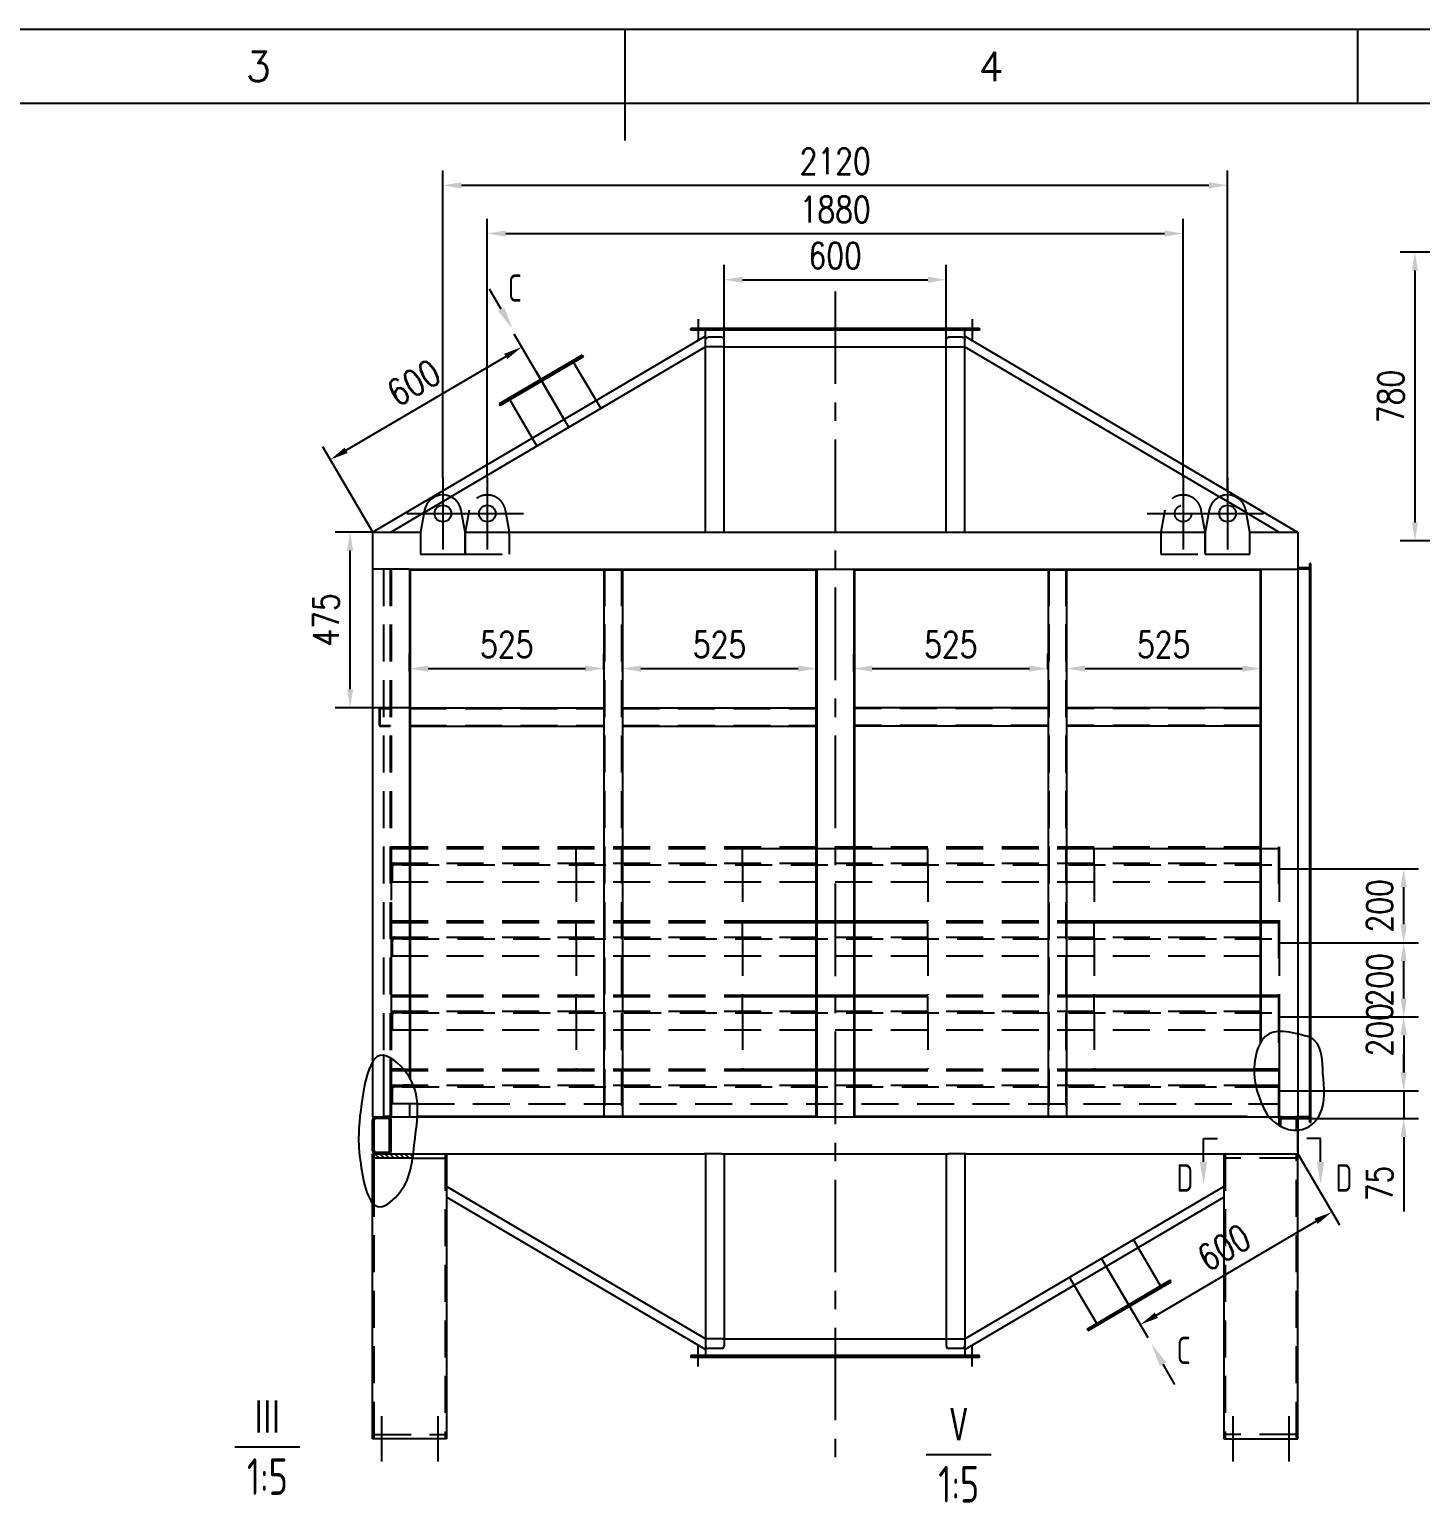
# Model space of a CAD drawing. Header units: inches. Extents: x -500 to 11380, y -200 to 8200.
# Drawn here: x 3832 to 7590, y 4220 to 8200 of the extents above; entities that cross this region are included whole.
import ezdxf
from ezdxf.enums import TextEntityAlignment as Align

# ---------------------------------------------------------------- set-up
doc = ezdxf.new("R2010")
doc.units = ezdxf.units.IN
doc.header["$LTSCALE"] = 200
doc.linetypes.add('CENTER', pattern=[2, 1.25, -0.25, 0.25, -0.25])
doc.linetypes.add('DASHED', pattern=[0.75, 0.5, -0.25])
for name, color, linetype in [('1轮廓实线层', 7, 'Continuous'), ('2细线层', 4, 'Continuous'), ('3中心线层', 1, 'CENTER'), ('4虚线层', 6, 'DASHED'), ('5剖面线层', 2, 'Continuous'), ('6文字层', 3, 'Continuous'), ('7标注层', 4, 'Continuous'), ('8符号标注层', 31, 'Continuous'), ('图框层', 7, 'Continuous')]:
    doc.layers.add(name, color=color, linetype=linetype)
doc.styles.add('PC_TEXTSTYLE', font='isocp.shx', dxfattribs={"width": 0.8, "bigfont": 'hzfs.shx'})
doc.styles.add('TH_GBDIM', font='romans.shx', dxfattribs={"width": 0.8, "bigfont": 'gbcbig.shx'})
doc.dimstyles.new('TH_GBDIM', dxfattribs={"dimscale": 20, "dimtxt": 3.5, "dimasz": 2.5, "dimexe": 2, "dimexo": 0, "dimgap": 1.5, "dimtad": 1, "dimtoh": 1, "dimdec": 1, "dimdsep": 46, "dimtxsty": 'TH_GBDIM', "dimcen": 2.5, "dimclrd": 130, "dimclre": 130, "dimclrt": 3, "dimadec": 0, "dimazin": 2, "dimtfac": 0.714286, "dimtdec": 1, "dimtmove": 0, "dimatfit": 3, "dimfxl": 0, "dimtzin": 0, "dimlwd": -1, "dimlwe": -1, "dimarcsym": 0})
doc.dimstyles.new('TH_GBDIM1', dxfattribs={"dimscale": 20, "dimtxt": 3.5, "dimasz": 2.5, "dimexe": 2, "dimexo": 0, "dimgap": 1.5, "dimtad": 1, "dimdec": 1, "dimdsep": 46, "dimtxsty": 'TH_GBDIM', "dimcen": 2.5, "dimclrd": 130, "dimclre": 130, "dimclrt": 3, "dimadec": 0, "dimazin": 2, "dimtfac": 0.714286, "dimtdec": 1, "dimtmove": 0, "dimatfit": 3, "dimfxl": 0, "dimtzin": 0, "dimlwd": -1, "dimlwe": -1, "dimarcsym": 0})
pattern_1 = [(45, (0, 214.994), (-6.735192, 6.735192), [])]

# ---------------------------------------------------------------- blocks, each defined once
blk = doc.blocks.new('*D38')
at = {"layer": '7标注层', "color": 130, "transparency": 16777216}
for p, q in [((7780.4, 7598.3), (7534.8, 7598.3)), ((7574.8, 7548.3), (7574.8, 6868.3)), ((7780.4, 6818.3), (7534.8, 6818.3))]:
    blk.add_line(p, q, dxfattribs=at)
for points in [[(7566.5, 7548.3), (7583.2, 7548.3), (7574.8, 7598.3)], [(7566.5, 6868.3), (7583.2, 6868.3), (7574.8, 6818.3)]]:
    blk.add_solid(points, dxfattribs=at)
at = {"layer": 'Defpoints', "color": 0, "transparency": 16777216}
for p in [(7780.4, 7598.3), (7574.8, 6818.3), (7780.4, 6818.3)]:
    blk.add_point(p, dxfattribs=at)
at = {"layer": '7标注层', "color": 3, "transparency": 16777216, "insert": (7509.8, 7208.3), "char_height": 70, "attachment_point": 5, "rotation": 90, "style": 'TH_GBDIM'}
blk.add_mtext('780', dxfattribs=at)
blk = doc.blocks.new('*D97')
at = {"layer": '7标注层', "color": 130, "transparency": 16777216}
for p, q in [((4759.2, 6842.2), (4657.8, 6842.2)), ((4697.8, 6417.2), (4697.8, 6792.2)), ((4858.5, 6367.2), (4657.8, 6367.2))]:
    blk.add_line(p, q, dxfattribs=at)
for points in [[(4689.5, 6792.2), (4706.2, 6792.2), (4697.8, 6842.2)], [(4689.5, 6417.2), (4706.2, 6417.2), (4697.8, 6367.2)]]:
    blk.add_solid(points, dxfattribs=at)
at = {"layer": 'Defpoints', "color": 0, "transparency": 16777216}
for p in [(4697.8, 6842.2), (4759.2, 6842.2), (4858.5, 6367.2)]:
    blk.add_point(p, dxfattribs=at)
at = {"layer": '7标注层', "color": 3, "transparency": 16777216, "insert": (4632.8, 6604.7), "char_height": 70, "attachment_point": 5, "rotation": 90, "style": 'TH_GBDIM'}
blk.add_mtext('475', dxfattribs=at)
blk = doc.blocks.new('*D109')
at = {"layer": '7标注层', "color": 130, "transparency": 16777216}
for p, q in [((5708.5, 7360.8), (5708.5, 7563.7)), ((6308.5, 7360.8), (6308.5, 7563.7)), ((5758.5, 7523.7), (6258.5, 7523.7))]:
    blk.add_line(p, q, dxfattribs=at)
for points in [[(5758.5, 7532.1), (5758.5, 7515.4), (5708.5, 7523.7)], [(6258.5, 7532.1), (6258.5, 7515.4), (6308.5, 7523.7)]]:
    blk.add_solid(points, dxfattribs=at)
at = {"layer": 'Defpoints', "color": 0, "transparency": 16777216}
for p in [(6308.5, 7523.7), (5708.5, 7360.8), (6308.5, 7360.8)]:
    blk.add_point(p, dxfattribs=at)
at = {"layer": '7标注层', "color": 3, "transparency": 16777216, "insert": (6008.5, 7588.7), "char_height": 70, "attachment_point": 5, "style": 'TH_GBDIM'}
blk.add_mtext('600', dxfattribs=at)
blk = doc.blocks.new('*D111')
at = {"layer": '7标注层', "color": 130, "transparency": 16777216}
for p, q in [((7208.5, 5532.2), (7584.5, 5532.2)), ((7544.5, 5482.2), (7544.5, 5382.2)), ((7208.5, 5332.2), (7584.5, 5332.2))]:
    blk.add_line(p, q, dxfattribs=at)
for points in [[(7536.1, 5482.2), (7552.8, 5482.2), (7544.5, 5532.2)], [(7536.1, 5382.2), (7552.8, 5382.2), (7544.5, 5332.2)]]:
    blk.add_solid(points, dxfattribs=at)
at = {"layer": 'Defpoints', "color": 0, "transparency": 16777216}
for p in [(7208.5, 5532.2), (7208.5, 5332.2), (7544.5, 5332.2)]:
    blk.add_point(p, dxfattribs=at)
at = {"layer": '7标注层', "color": 3, "transparency": 16777216, "insert": (7479.5, 5497.2), "char_height": 70, "attachment_point": 5, "rotation": 90, "style": 'TH_GBDIM'}
blk.add_mtext('200', dxfattribs=at)
blk = doc.blocks.new('*D112')
at = {"layer": '7标注层', "color": 130, "transparency": 16777216}
for p, q in [((7208.5, 5732.2), (7584.5, 5732.2)), ((7544.5, 5582.2), (7544.5, 5682.2)), ((7208.5, 5532.2), (7584.5, 5532.2))]:
    blk.add_line(p, q, dxfattribs=at)
for points in [[(7536.1, 5682.2), (7552.8, 5682.2), (7544.5, 5732.2)], [(7536.1, 5582.2), (7552.8, 5582.2), (7544.5, 5532.2)]]:
    blk.add_solid(points, dxfattribs=at)
at = {"layer": 'Defpoints', "color": 0, "transparency": 16777216}
for p in [(7208.5, 5732.2), (7544.5, 5732.2), (7208.5, 5532.2)]:
    blk.add_point(p, dxfattribs=at)
at = {"layer": '7标注层', "color": 3, "transparency": 16777216, "insert": (7479.5, 5632.2), "char_height": 70, "attachment_point": 5, "rotation": 90, "style": 'TH_GBDIM'}
blk.add_mtext('200', dxfattribs=at)
blk = doc.blocks.new('*D113')
at = {"layer": '7标注层', "color": 130, "transparency": 16777216}
for p, q in [((7208.5, 5932.2), (7584.5, 5932.2)), ((7544.5, 5782.2), (7544.5, 5882.2)), ((7208.5, 5732.2), (7584.5, 5732.2))]:
    blk.add_line(p, q, dxfattribs=at)
for points in [[(7536.1, 5882.2), (7552.8, 5882.2), (7544.5, 5932.2)], [(7536.1, 5782.2), (7552.8, 5782.2), (7544.5, 5732.2)]]:
    blk.add_solid(points, dxfattribs=at)
at = {"layer": 'Defpoints', "color": 0, "transparency": 16777216}
for p in [(7208.5, 5932.2), (7544.5, 5932.2), (7208.5, 5732.2)]:
    blk.add_point(p, dxfattribs=at)
at = {"layer": '7标注层', "color": 3, "transparency": 16777216, "insert": (7479.5, 5832.2), "char_height": 70, "attachment_point": 5, "rotation": 90, "style": 'TH_GBDIM'}
blk.add_mtext('200', dxfattribs=at)
blk = doc.blocks.new('*D118')
at = {"layer": '7标注层', "color": 130, "transparency": 16777216}
for p, q in [((4858.5, 6465.7), (4858.5, 6513.1)), ((5383.5, 6470.6), (5383.5, 6513.1)), ((4908.5, 6473.1), (5333.5, 6473.1))]:
    blk.add_line(p, q, dxfattribs=at)
for points in [[(4908.5, 6481.5), (4908.5, 6464.8), (4858.5, 6473.1)], [(5333.5, 6481.5), (5333.5, 6464.8), (5383.5, 6473.1)]]:
    blk.add_solid(points, dxfattribs=at)
at = {"layer": 'Defpoints', "color": 0, "transparency": 16777216}
for p in [(4858.5, 6465.7), (5383.5, 6473.1), (5383.5, 6470.6)]:
    blk.add_point(p, dxfattribs=at)
at = {"layer": '7标注层', "color": 3, "transparency": 16777216, "insert": (5121, 6538.1), "char_height": 70, "attachment_point": 5, "style": 'TH_GBDIM'}
blk.add_mtext('525', dxfattribs=at)
blk = doc.blocks.new('*D119')
at = {"layer": '7标注层', "color": 130, "transparency": 16777216}
for p, q in [((5433.5, 6465.7), (5433.5, 6513.1)), ((5958.5, 6470.6), (5958.5, 6513.1)), ((5483.5, 6473.1), (5908.5, 6473.1))]:
    blk.add_line(p, q, dxfattribs=at)
for points in [[(5483.5, 6481.5), (5483.5, 6464.8), (5433.5, 6473.1)], [(5908.5, 6481.5), (5908.5, 6464.8), (5958.5, 6473.1)]]:
    blk.add_solid(points, dxfattribs=at)
at = {"layer": 'Defpoints', "color": 0, "transparency": 16777216}
for p in [(5433.5, 6465.7), (5958.5, 6473.1), (5958.5, 6470.6)]:
    blk.add_point(p, dxfattribs=at)
at = {"layer": '7标注层', "color": 3, "transparency": 16777216, "insert": (5696, 6538.1), "char_height": 70, "attachment_point": 5, "style": 'TH_GBDIM'}
blk.add_mtext('525', dxfattribs=at)
blk = doc.blocks.new('*D120')
at = {"layer": '7标注层', "color": 130, "transparency": 16777216}
for p, q in [((6058.5, 6465.7), (6058.5, 6513.1)), ((6583.5, 6470.6), (6583.5, 6513.1)), ((6108.5, 6473.1), (6533.5, 6473.1))]:
    blk.add_line(p, q, dxfattribs=at)
for points in [[(6108.5, 6481.5), (6108.5, 6464.8), (6058.5, 6473.1)], [(6533.5, 6481.5), (6533.5, 6464.8), (6583.5, 6473.1)]]:
    blk.add_solid(points, dxfattribs=at)
at = {"layer": 'Defpoints', "color": 0, "transparency": 16777216}
for p in [(6058.5, 6465.7), (6583.5, 6473.1), (6583.5, 6470.6)]:
    blk.add_point(p, dxfattribs=at)
at = {"layer": '7标注层', "color": 3, "transparency": 16777216, "insert": (6321, 6538.1), "char_height": 70, "attachment_point": 5, "style": 'TH_GBDIM'}
blk.add_mtext('525', dxfattribs=at)
blk = doc.blocks.new('*D121')
at = {"layer": '7标注层', "color": 130, "transparency": 16777216}
for p, q in [((6633.5, 6465.7), (6633.5, 6513.1)), ((7158.5, 6470.6), (7158.5, 6513.1)), ((6683.5, 6473.1), (7108.5, 6473.1))]:
    blk.add_line(p, q, dxfattribs=at)
for points in [[(6683.5, 6481.5), (6683.5, 6464.8), (6633.5, 6473.1)], [(7108.5, 6481.5), (7108.5, 6464.8), (7158.5, 6473.1)]]:
    blk.add_solid(points, dxfattribs=at)
at = {"layer": 'Defpoints', "color": 0, "transparency": 16777216}
for p in [(6633.5, 6465.7), (7158.5, 6473.1), (7158.5, 6470.6)]:
    blk.add_point(p, dxfattribs=at)
at = {"layer": '7标注层', "color": 3, "transparency": 16777216, "insert": (6896, 6538.1), "char_height": 70, "attachment_point": 5, "style": 'TH_GBDIM'}
blk.add_mtext('525', dxfattribs=at)
blk = doc.blocks.new('*D128')
at = {"layer": '7标注层', "color": 130, "transparency": 16777216}
for p, q in [((5276.4, 7146.4), (5141.1, 7376.3)), ((4687.4, 7063), (5118.3, 7316.5)), ((4759.2, 6842.2), (4624, 7072.1))]:
    blk.add_line(p, q, dxfattribs=at)
for points in [[(5114.1, 7323.7), (5122.6, 7309.3), (5161.4, 7341.8)], [(4683.1, 7070.1), (4691.6, 7055.8), (4644.3, 7037.6)]]:
    blk.add_solid(points, dxfattribs=at)
at = {"layer": 'Defpoints', "color": 0, "transparency": 16777216}
for p in [(5161.4, 7341.8), (5276.4, 7146.4), (4759.2, 6842.2)]:
    blk.add_point(p, dxfattribs=at)
at = {"layer": '7标注层', "color": 3, "transparency": 16777216, "insert": (4869.9, 7245.7), "char_height": 70, "attachment_point": 5, "rotation": 30.4655, "style": 'TH_GBDIM'}
blk.add_mtext('600', dxfattribs=at)
blk = doc.blocks.new('*D129')
at = {"layer": '7标注层', "color": 130, "transparency": 16777216}
for p, q in [((7258.5, 5162.2), (7371.2, 4970.7)), ((6876.3, 4726), (7307.8, 4979.8)), ((6740.9, 4857.7), (6853.5, 4666.2))]:
    blk.add_line(p, q, dxfattribs=at)
for points in [[(7303.6, 4987), (7312, 4972.6), (7350.9, 5005.1)], [(6872.1, 4733.2), (6880.6, 4718.8), (6833.2, 4700.6)]]:
    blk.add_solid(points, dxfattribs=at)
at = {"layer": 'Defpoints', "color": 0, "transparency": 16777216}
for p in [(7258.5, 5162.2), (7350.9, 5005.1), (6740.9, 4857.7)]:
    blk.add_point(p, dxfattribs=at)
at = {"layer": '7标注层', "color": 3, "transparency": 16777216, "insert": (7059.1, 4908.9), "char_height": 70, "attachment_point": 5, "rotation": 30.4655, "style": 'TH_GBDIM'}
blk.add_mtext('600', dxfattribs=at)
blk = doc.blocks.new('*D132')
at = {"layer": '7标注层', "color": 130, "transparency": 16777216}
for p, q in [((4948.5, 6989.7), (4948.5, 7818.9)), ((7068.5, 6953.5), (7068.5, 7818.9)), ((4998.5, 7778.9), (7018.5, 7778.9))]:
    blk.add_line(p, q, dxfattribs=at)
for points in [[(4998.5, 7787.2), (4998.5, 7770.6), (4948.5, 7778.9)], [(7018.5, 7787.2), (7018.5, 7770.6), (7068.5, 7778.9)]]:
    blk.add_solid(points, dxfattribs=at)
at = {"layer": 'Defpoints', "color": 0, "transparency": 16777216}
for p in [(7068.5, 7778.9), (4948.5, 6989.7), (7068.5, 6953.5)]:
    blk.add_point(p, dxfattribs=at)
at = {"layer": '7标注层', "color": 3, "transparency": 16777216, "insert": (6008.5, 7843.9), "char_height": 70, "attachment_point": 5, "style": 'TH_GBDIM'}
blk.add_mtext('2120', dxfattribs=at)
blk = doc.blocks.new('*D134')
at = {"layer": '7标注层', "color": 130, "transparency": 16777216}
for p, q in [((7544.5, 5382.2), (7544.5, 5432.2)), ((7208.5, 5332.2), (7584.5, 5332.2)), ((7544.5, 5332.2), (7544.5, 5257.2)), ((7208.5, 5257.2), (7584.5, 5257.2)), ((7544.5, 5207.2), (7544.5, 5006.5))]:
    blk.add_line(p, q, dxfattribs=at)
for points in [[(7536.1, 5382.2), (7552.8, 5382.2), (7544.5, 5332.2)], [(7536.1, 5207.2), (7552.8, 5207.2), (7544.5, 5257.2)]]:
    blk.add_solid(points, dxfattribs=at)
at = {"layer": 'Defpoints', "color": 0, "transparency": 16777216}
for p in [(7208.5, 5332.2), (7208.5, 5257.2), (7544.5, 5257.2)]:
    blk.add_point(p, dxfattribs=at)
at = {"layer": '7标注层', "color": 3, "transparency": 16777216, "insert": (7479.5, 5081.9), "char_height": 70, "attachment_point": 5, "rotation": 90, "style": 'TH_GBDIM'}
blk.add_mtext('75', dxfattribs=at)
blk = doc.blocks.new('*D152')
at = {"layer": '7标注层', "color": 130, "transparency": 16777216}
for p, q in [((5068.5, 6989.7), (5068.5, 7688.7)), ((6948.5, 6989.7), (6948.5, 7688.7)), ((5118.5, 7648.7), (6898.5, 7648.7))]:
    blk.add_line(p, q, dxfattribs=at)
for points in [[(5118.5, 7657), (5118.5, 7640.3), (5068.5, 7648.7)], [(6898.5, 7657), (6898.5, 7640.3), (6948.5, 7648.7)]]:
    blk.add_solid(points, dxfattribs=at)
at = {"layer": 'Defpoints', "color": 0, "transparency": 16777216}
for p in [(6948.5, 7648.7), (5068.5, 6989.7), (6948.5, 6989.7)]:
    blk.add_point(p, dxfattribs=at)
at = {"layer": '7标注层', "color": 3, "transparency": 16777216, "insert": (6008.5, 7713.7), "char_height": 70, "attachment_point": 5, "style": 'TH_GBDIM'}
blk.add_mtext('1880', dxfattribs=at)

msp = doc.modelspace()

# ---------------------------------------------------------------- hatches: boundary and pattern name
at = {"layer": '5剖面线层'}
h = msp.add_hatch(dxfattribs=at)
h.set_pattern_fill('ANSI31', color=256, scale=3, angle=90)
edge = h.paths.add_edge_path()
edge.add_spline(control_points=[(7208.53, 5492.47), (7207.86, 5492.45), (7207.19, 5492.42), (7206.53, 5492.38)], knot_values=[78.7847709, 78.7847709, 78.7847709, 78.7847709, 80.9064618, 80.9064618, 80.9064618, 80.9064618], degree=3, periodic=0)
edge.add_line((7206.53, 5492.38), (7206.53, 5462.18))
edge.add_line((7206.53, 5462.18), (7208.53, 5462.18))
edge.add_line((7208.53, 5462.18), (7208.53, 5492.47))
h = msp.add_hatch(dxfattribs=at)
h.set_pattern_fill('ANSI31', color=256, scale=3, angle=90)
edge = h.paths.add_edge_path()
edge.add_spline(control_points=[(4808.53, 5420.39), (4807.86, 5420.78), (4807.19, 5421.17), (4806.53, 5421.54)], knot_values=[123.5333033, 123.5333033, 123.5333033, 123.5333033, 125.7784591, 125.7784591, 125.7784591, 125.7784591], degree=3, periodic=0)
edge.add_line((4806.53, 5421.54), (4806.53, 5266.18))
edge.add_arc((4804.53, 5266.18), 2, -90, 0, ccw=False)
edge.add_line((4804.53, 5264.18), (4788.53, 5264.18))
edge.add_line((4788.53, 5264.18), (4788.53, 5262.18))
edge.add_line((4788.53, 5262.18), (4804.53, 5262.18))
edge.add_arc((4804.53, 5266.18), 4, 270, 360)
edge.add_line((4808.53, 5266.18), (4808.53, 5420.39))
h = msp.add_hatch(dxfattribs=at)
h.set_pattern_fill('ANSI31', color=256, scale=3)
h.set_pattern_definition(pattern_1)
h.paths.add_polyline_path([(4817.53, 5347.18, 0.4148879), (4808.53, 5338.16), (4808.53, 5297.18), (4812.53, 5297.18), (4812.53, 5338.18, -0.4142136), (4817.53, 5343.18), (4838.53, 5343.18), (4838.53, 5347.18)])
h = msp.add_hatch(dxfattribs=at)
h.set_pattern_fill('ANSI31', color=256, scale=3, angle=90)
edge = h.paths.add_edge_path()
edge.add_line((7206.53, 5347.18), (7136.95, 5347.18))
edge.add_spline(control_points=[(7136.95, 5347.18), (7136.45, 5345.86), (7135.97, 5344.52), (7135.5, 5343.18)], knot_values=[166.4726928, 166.4726928, 166.4726928, 166.4726928, 170.7831833, 170.7831833, 170.7831833, 170.7831833], degree=3, periodic=0)
edge.add_line((7135.5, 5343.18), (7206.53, 5343.18))
edge.add_line((7206.53, 5343.18), (7206.53, 5347.18))
h = msp.add_hatch(dxfattribs=at)
h.set_pattern_fill('ANSI31', color=256, scale=3, angle=90)
h.paths.add_polyline_path([(7208.53, 5332.18), (7206.53, 5332.18), (7206.53, 5262.18), (7208.53, 5262.18)])
h = msp.add_hatch(dxfattribs=at)
h.set_pattern_fill('ANSI31', color=256, scale=3)
h.paths.add_polyline_path([(4800.53, 5262.18, -0.4142136), (4808.53, 5254.18), (4808.53, 5170.18, -0.4142136), (4800.53, 5162.18), (4766.53, 5162.18, -0.4142136), (4758.53, 5170.18), (4758.53, 5254.18, -0.4142136), (4766.53, 5262.18)])
h.paths.add_polyline_path([(4766.53, 5258.18, 0.4142136), (4762.53, 5254.18), (4762.53, 5170.18, 0.4142136), (4766.53, 5166.18), (4800.53, 5166.18, 0.4142136), (4804.53, 5170.18), (4804.53, 5254.18, 0.4142136), (4800.53, 5258.18)], flags=16)
h = msp.add_hatch(dxfattribs=at)
h.set_pattern_fill('ANSI31', color=256, scale=3, angle=90)
h.set_pattern_definition([(135, (181.349, 203.869), (-6.735192, -6.735192), [])])
edge = h.paths.add_edge_path()
edge.add_line((7257.39, 5225.93), (7258.53, 5226.01))
edge.add_line((7258.53, 5226.01), (7258.53, 5255.78))
edge.add_arc((7252.13, 5255.78), 6.4, 0, 90)
edge.add_line((7252.13, 5262.18), (7214.93, 5262.18))
edge.add_arc((7214.93, 5255.78), 6.4, 90, 180)
edge.add_line((7208.53, 5255.78), (7208.53, 5238.6))
edge.add_line((7208.53, 5238.6), (7209.13, 5238.23))
edge.add_line((7209.13, 5238.23), (7210.99, 5237.14))
edge.add_line((7210.99, 5237.14), (7212.87, 5236.1))
edge.add_line((7212.87, 5236.1), (7214.77, 5235.09))
edge.add_line((7214.77, 5235.09), (7216.71, 5234.13))
edge.add_line((7216.71, 5234.13), (7218.67, 5233.22))
edge.add_line((7218.67, 5233.22), (7220.67, 5232.35))
edge.add_line((7220.67, 5232.35), (7222.7, 5231.53))
edge.add_line((7222.7, 5231.53), (7224.75, 5230.77))
edge.add_line((7224.75, 5230.77), (7226.83, 5230.05))
edge.add_line((7226.83, 5230.05), (7228.94, 5229.39))
edge.add_line((7228.94, 5229.39), (7231.06, 5228.78))
edge.add_line((7231.06, 5228.78), (7233.2, 5228.22))
edge.add_line((7233.2, 5228.22), (7235.36, 5227.72))
edge.add_line((7235.36, 5227.72), (7237.54, 5227.27))
edge.add_line((7237.54, 5227.27), (7239.72, 5226.88))
edge.add_line((7239.72, 5226.88), (7241.92, 5226.55))
edge.add_line((7241.92, 5226.55), (7244.12, 5226.28))
edge.add_line((7244.12, 5226.28), (7246.33, 5226.06))
edge.add_line((7246.33, 5226.06), (7248.55, 5225.91))
edge.add_line((7248.55, 5225.91), (7250.76, 5225.82))
edge.add_line((7250.76, 5225.82), (7252.97, 5225.79))
edge.add_line((7252.97, 5225.79), (7255.18, 5225.83))
edge.add_line((7255.18, 5225.83), (7257.39, 5225.93))
edge = h.paths.add_edge_path()
edge.add_line((7212.53, 5236.29), (7212.87, 5236.1))
edge.add_line((7212.87, 5236.1), (7214.77, 5235.09))
edge.add_line((7214.77, 5235.09), (7216.71, 5234.13))
edge.add_line((7216.71, 5234.13), (7218.67, 5233.22))
edge.add_line((7218.67, 5233.22), (7220.67, 5232.35))
edge.add_line((7220.67, 5232.35), (7222.7, 5231.53))
edge.add_line((7222.7, 5231.53), (7224.75, 5230.77))
edge.add_line((7224.75, 5230.77), (7226.83, 5230.05))
edge.add_line((7226.83, 5230.05), (7228.94, 5229.39))
edge.add_line((7228.94, 5229.39), (7231.06, 5228.78))
edge.add_line((7231.06, 5228.78), (7233.2, 5228.22))
edge.add_line((7233.2, 5228.22), (7235.36, 5227.72))
edge.add_line((7235.36, 5227.72), (7237.54, 5227.27))
edge.add_line((7237.54, 5227.27), (7239.72, 5226.88))
edge.add_line((7239.72, 5226.88), (7241.92, 5226.55))
edge.add_line((7241.92, 5226.55), (7244.12, 5226.28))
edge.add_line((7244.12, 5226.28), (7246.33, 5226.06))
edge.add_line((7246.33, 5226.06), (7248.55, 5225.91))
edge.add_line((7248.55, 5225.91), (7250.76, 5225.82))
edge.add_line((7250.76, 5225.82), (7252.97, 5225.79))
edge.add_line((7252.97, 5225.79), (7254.53, 5225.82))
edge.add_line((7254.53, 5225.82), (7254.53, 5255.78))
edge.add_arc((7252.13, 5255.78), 2.4, 0, 90)
edge.add_line((7252.13, 5258.18), (7214.93, 5258.18))
edge.add_arc((7214.93, 5255.78), 2.4, 90, 180)
edge.add_line((7212.53, 5255.78), (7212.53, 5236.29))
h = msp.add_hatch(dxfattribs=at)
h.set_pattern_fill('ANSI31', color=256, scale=3)
h.set_pattern_definition(pattern_1)
edge = h.paths.add_edge_path()
edge.add_line((4762.53, 5162.18), (4758.53, 5162.18))
edge.add_line((4758.53, 5162.18), (4758.53, 5029.13))
edge.add_spline(control_points=[(4758.53, 5029.13), (4759.81, 5027.65), (4761.15, 5026.31), (4762.53, 5025.12)], knot_values=[595.9282108, 595.9282108, 595.9282108, 595.9282108, 602.8311332, 602.8311332, 602.8311332, 602.8311332], degree=3, periodic=0)
edge.add_line((4762.53, 5025.12), (4762.53, 5162.18))
h = msp.add_hatch(dxfattribs=at)
h.set_pattern_fill('ANSI31', color=256, scale=3, angle=90)
h.set_pattern_definition([(135, (0, 214.994), (-6.735192, -6.735192), [])])
edge = h.paths.add_edge_path()
edge.add_line((4762.53, 5162.18), (4762.53, 5150.18))
edge.add_line((4762.53, 5150.18), (4866.99, 5150.18))
edge.add_spline(control_points=[(4866.99, 5150.18), (4867.55, 5154.17), (4868.06, 5158.17), (4868.55, 5162.18)], knot_values=[395.8821372, 395.8821372, 395.8821372, 395.8821372, 408.0636064, 408.0636064, 408.0636064, 408.0636064], degree=3, periodic=0)
edge.add_line((4868.55, 5162.18), (4762.53, 5162.18))

# ---------------------------------------------------------------- linework, layer by layer
for p, q in [((5618.53, 7387.18), (5618.53, 7392.18)), ((5708.53, 7342.18), (6308.53, 7342.18)), ((5703.53, 4662.18), (6313.53, 4662.18)), ((5618.53, 4617.18), (5618.53, 4612.18))]:
    msp.add_line(p, q)
at = {"layer": '1轮廓实线层'}
for p, q in [((5440, 8200), (5440, 7900)), ((5383.53, 6742.18), (5383.53, 5262.18)), ((5433.53, 6742.18), (5433.53, 5262.18)), ((6583.53, 6742.18), (6583.53, 5262.18)), ((6633.53, 6742.18), (6633.53, 5262.18)), ((7206.53, 5492.38), (7206.53, 5462.18)), ((7206.53, 5462.18), (7208.53, 5462.18)), ((7208.53, 5462.18), (7208.53, 5492.47)), ((7208.53, 5462.18), (7208.53, 5257.18)), ((4788.53, 5428.2), (4788.53, 5262.18)), ((4806.53, 5421.54), (4806.53, 5266.18)), ((4808.53, 5420.39), (4808.53, 5262.18)), ((4842.02, 5391.18), (4808.53, 5391.18)), ((7140.54, 5387.47), (7208.53, 5387.47)), ((7208.53, 5391.18), (7140.59, 5391.18)), ((4808.53, 5347.18), (4840.53, 5347.18)), ((4808.53, 5338.18), (4808.53, 5297.18)), ((4812.53, 5297.18), (4812.53, 5338.18)), ((4838.53, 5343.18), (4817.53, 5343.18)), ((4838.53, 5343.18), (4838.53, 5347.18)), ((4868.93, 5347.18), (4840.53, 5347.18)), ((4870.45, 5343.18), (4840.53, 5343.18)), ((7143.12, 5343.18), (7208.53, 5343.18)), ((7144.43, 5347.18), (7208.53, 5347.18)), ((7206.53, 5343.18), (7206.53, 5257.18)), ((4879.79, 5297.18), (4808.53, 5297.18)), ((7125.42, 5297.18), (7206.53, 5297.18)), ((7208.53, 5332.18), (7206.53, 5332.18)), ((7206.53, 5257.18), (7208.53, 5257.18)), ((4762.53, 5025.12), (4762.53, 5162.18)), ((4866.99, 5150.18), (4762.53, 5150.18))]:
    msp.add_line(p, q, dxfattribs=at)
at = {"layer": '1轮廓实线层', "color": 0}
for p, q in [((5658.53, 7371.19), (4759.22, 6842.18)), ((6398.53, 7392.18), (5618.53, 7392.18)), ((6398.53, 7387.18), (5618.53, 7387.18)), ((5658.53, 6842.18), (5658.53, 7387.18)), ((5702.13, 7368.25), (5664.93, 7368.25)), ((6352.13, 7368.25), (6314.93, 7368.25)), ((6358.53, 6842.18), (6358.53, 7387.18)), ((6358.53, 7371.19), (7257.83, 6842.18)), ((6398.53, 7392.18), (6398.53, 7387.18)), ((5658.53, 7342.18), (4970.16, 6937.26)), ((5708.53, 6842.18), (5708.53, 7360.82)), ((6308.53, 6842.18), (6308.53, 7360.82)), ((6358.53, 7342.18), (7046.89, 6937.26)), ((5325.05, 7320.05), (5100.95, 7188.23)), ((5327.59, 7315.74), (5103.49, 7183.92)), ((5301.73, 7300.53), (5362.57, 7197.1)), ((5325.05, 7320.05), (5327.59, 7315.74)), ((5100.95, 7188.23), (5103.49, 7183.92)), ((5129.34, 7199.13), (5190.19, 7095.69)), ((4898.2, 6894.93), (4808.53, 6842.18)), ((4899.35, 6901.2), (4888.53, 6842.18)), ((5008.53, 6842.18), (4997.71, 6901.2)), ((7019.35, 6901.2), (7008.53, 6842.18)), ((7128.53, 6842.18), (7117.71, 6901.2)), ((7118.86, 6894.93), (7208.53, 6842.18)), ((4758.53, 6842.18), (4758.53, 6742.18)), ((4758.53, 6842.18), (4888.53, 6842.18)), ((4888.53, 6842.18), (4888.53, 6782.18)), ((5008.53, 6842.18), (5654.57, 6842.18)), ((5008.53, 6782.18), (5008.53, 6842.18)), ((5008.53, 6842.18), (5008.53, 6782.18)), ((5654.57, 6842.18), (5659.93, 6842.18)), ((5659.93, 6842.18), (5697.13, 6842.18)), ((5697.13, 6842.18), (5702.48, 6842.18)), ((5702.48, 6842.18), (6314.57, 6842.18)), ((6314.57, 6842.18), (6319.93, 6842.18)), ((6319.93, 6842.18), (6357.13, 6842.18)), ((6357.13, 6842.18), (6362.48, 6842.18)), ((6362.48, 6842.18), (7008.53, 6842.18)), ((7008.53, 6842.18), (7008.53, 6782.18)), ((7008.53, 6782.18), (7008.53, 6842.18)), ((7128.53, 6842.18), (7258.53, 6842.18)), ((7128.53, 6782.18), (7128.53, 6842.18)), ((7258.53, 6842.18), (7258.53, 5162.18)), ((4888.53, 6782.18), (5008.53, 6782.18)), ((7008.53, 6782.18), (7128.53, 6782.18)), ((4758.53, 6742.18), (4758.53, 5262.18)), ((4858.53, 6742.18), (4758.53, 6742.18)), ((4858.53, 6742.18), (5958.53, 6742.18)), ((4858.53, 6742.18), (4858.53, 5368.36)), ((5958.53, 6742.18), (5958.53, 5262.18)), ((5958.53, 6742.18), (5964.93, 6742.18)), ((5964.93, 6742.18), (6052.13, 6742.18)), ((6052.13, 6742.18), (6058.53, 6742.18)), ((6058.53, 6742.18), (6058.53, 5262.18)), ((6058.53, 6742.18), (7158.53, 6742.18)), ((7158.53, 6742.18), (7158.53, 5463.95)), ((7158.53, 6742.18), (7164.93, 6742.18)), ((7164.93, 6742.18), (7258.53, 6742.18)), ((7287.53, 6745.18), (7258.53, 6745.18)), ((7293.53, 6757.18), (7290.53, 6757.18)), ((7290.53, 6757.18), (7290.53, 6748.18)), ((7290.53, 5247.18), (7290.53, 6757.18)), ((7293.53, 5247.18), (7293.53, 6757.18)), ((4858.53, 6367.18), (5383.53, 6367.18)), ((5433.53, 6367.18), (5958.53, 6367.18)), ((6583.53, 6367.18), (6058.53, 6367.18)), ((7158.53, 6367.18), (6633.53, 6367.18)), ((4858.53, 6317.18), (5383.53, 6317.18)), ((5433.53, 6317.18), (5958.53, 6317.18)), ((6583.53, 6317.18), (6058.53, 6317.18)), ((7158.53, 6317.18), (6633.53, 6317.18)), ((4858.53, 5297.18), (4858.53, 5262.18)), ((4758.53, 5262.18), (5958.53, 5262.18)), ((4758.53, 5170.18), (4758.53, 5254.18)), ((4762.53, 5170.18), (4762.53, 5254.18)), ((4766.53, 5258.18), (4800.53, 5258.18)), ((4788.53, 5264.18), (4804.53, 5264.18)), ((4804.53, 5170.18), (4804.53, 5254.18)), ((4808.53, 5170.18), (4808.53, 5254.18)), ((5958.53, 5262.18), (5964.93, 5262.18)), ((5964.93, 5262.18), (6052.13, 5262.18)), ((6052.13, 5262.18), (6058.53, 5262.18)), ((6058.53, 5262.18), (7158.53, 5262.18)), ((7158.53, 5262.18), (7164.93, 5262.18)), ((7164.93, 5262.18), (7206.53, 5262.18)), ((7208.53, 5262.18), (7214.93, 5262.18)), ((7208.53, 5262.18), (7258.53, 5262.18)), ((7208.53, 5238.6), (7208.53, 5255.78)), ((7212.53, 5236.28), (7212.53, 5255.78)), ((7214.93, 5262.18), (7252.13, 5262.18)), ((7214.93, 5258.18), (7252.13, 5258.18)), ((7254.53, 5225.81), (7254.53, 5255.78)), ((7287.53, 5259.18), (7258.53, 5259.18)), ((7258.53, 5168.58), (7258.53, 5255.78)), ((7290.53, 5247.18), (7290.53, 5256.18)), ((7293.53, 5247.18), (7290.53, 5247.18)), ((4758.53, 5162.18), (4933.53, 5162.18)), ((4758.53, 4392.18), (4758.53, 5162.18)), ((4766.53, 5166.18), (4800.53, 5166.18)), ((4933.53, 5162.18), (4938.53, 5162.18)), ((4938.53, 5162.18), (5654.57, 5162.18)), ((4958.53, 5162.18), (4958.53, 4392.18)), ((5659.93, 5162.18), (5654.57, 5162.18)), ((5658.53, 5162.18), (5658.53, 4617.18)), ((5697.13, 5162.18), (5659.93, 5162.18)), ((5702.48, 5162.18), (5697.13, 5162.18)), ((5702.48, 5162.18), (6314.57, 5162.18)), ((5708.53, 5162.18), (5708.53, 4643.55)), ((6308.53, 5162.18), (6308.53, 4643.55)), ((6319.93, 5162.18), (6314.57, 5162.18)), ((6357.13, 5162.18), (6319.93, 5162.18)), ((6362.48, 5162.18), (6357.13, 5162.18)), ((6358.53, 5162.18), (6358.53, 4617.18)), ((6362.48, 5162.18), (7078.53, 5162.18)), ((7058.53, 5162.18), (7058.53, 4392.18)), ((7078.53, 5162.18), (7083.53, 5162.18)), ((7083.53, 5162.18), (7258.53, 5162.18)), ((7258.53, 4392.18), (7258.53, 5162.18)), ((5658.53, 4662.18), (4958.53, 5073.95)), ((6358.53, 4662.18), (7058.53, 5073.95)), ((5658.53, 4633.18), (4958.53, 5044.94)), ((6358.53, 4633.18), (7058.53, 5044.94)), ((6887.71, 4805.24), (6826.87, 4908.67)), ((6689.47, 4688.63), (6913.57, 4820.45)), ((6692, 4684.32), (6916.1, 4816.14)), ((6916.1, 4816.14), (6913.57, 4820.45)), ((6715.32, 4703.84), (6654.48, 4807.27)), ((6692, 4684.32), (6689.47, 4688.63)), ((6398.53, 4617.18), (5618.53, 4617.18)), ((5702.13, 4636.12), (5664.93, 4636.12)), ((6352.13, 4636.12), (6314.93, 4636.12)), ((6398.53, 4612.18), (6398.53, 4617.18)), ((6398.53, 4612.18), (5618.53, 4612.18)), ((4958.53, 4392.18), (4758.53, 4392.18)), ((7058.53, 4392.18), (7258.53, 4392.18))]:
    msp.add_line(p, q, dxfattribs=at)
for centre in [(4948.53, 6892.18), (5068.53, 6892.18), (7068.53, 6892.18)]:
    msp.add_circle(centre, 22.5, dxfattribs=at)
for centre, radius, start, end in [((4948.53, 6892.18), 50, 10.38886, 169.61114), ((7068.53, 6892.18), 50, 10.38886, 169.61114), ((7287.53, 6748.18), 3, 270, 0), ((4766.53, 5254.18), 8, 90, 180), ((4766.53, 5254.18), 4, 90, 180), ((4800.53, 5254.18), 8, 0, 90), ((4800.53, 5254.18), 4, 0, 90), ((7214.93, 5255.78), 6.4, 90, 180), ((7214.93, 5255.78), 2.4, 90, 180), ((7252.13, 5255.78), 6.4, 0, 90), ((7252.13, 5255.78), 2.4, 0, 90), ((7287.53, 5256.18), 3, 0, 90), ((4766.53, 5170.18), 8, 180, 270), ((4766.53, 5170.18), 4, 180, 270), ((4800.53, 5170.18), 4, 270, 0), ((4800.53, 5170.18), 8, 270, 0)]:
    msp.add_arc(centre, radius, start, end, dxfattribs=at)
at = {"layer": '1轮廓实线层'}
for centre, radius, start, end in [((4817.53, 5338.18), 9, 90, 180), ((4817.53, 5338.18), 5, 90, 180), ((4804.53, 5266.18), 2, 270, 0), ((4804.53, 5266.18), 4, 270, 0)]:
    msp.add_arc(centre, radius, start, end, dxfattribs=at)
at = {"layer": '1轮廓实线层', "color": 0, "extrusion": (5.68434e-13, 0, -1)}
for centre, start_param, end_param in [((5664.93, 7360.82), 4.712389, 6.2831853), ((6352.13, 7360.82), 0, 1.5707963)]:
    msp.add_ellipse(centre, major_axis=(0, 7.43), ratio=0.8619342, start_param=start_param, end_param=end_param, dxfattribs=at)
at = {"layer": '1轮廓实线层', "color": 0, "extrusion": (2.84217e-13, 0, -1)}
for centre, start_param, end_param in [((5702.13, 7360.82), 0, 1.5707963), ((6314.93, 7360.82), 4.712389, 6.2831853)]:
    msp.add_ellipse(centre, major_axis=(0, 7.43), ratio=0.8619342, start_param=start_param, end_param=end_param, dxfattribs=at)
at = {"layer": '1轮廓实线层', "color": 0}
for centre, start_param, end_param in [((5664.93, 4643.55), 4.712389, 6.2831853), ((5702.13, 4643.55), 0, 1.5707963), ((6314.93, 4643.55), 4.712389, 6.2831853), ((6352.13, 4643.55), 0, 1.5707963)]:
    msp.add_ellipse(centre, major_axis=(0, -7.43), ratio=0.8619342, start_param=start_param, end_param=end_param, dxfattribs=at)
at = {"layer": '2细线层'}
for p, q in [((11380, 8200), (-500, 8200)), ((5440, 8200), (5440, 8000)), ((7420, 8200), (7420, 8000)), ((4858.53, 6740.18), (5958.53, 6740.18)), ((4860.53, 6742.18), (4860.53, 5364.89)), ((5956.53, 6742.18), (5956.53, 5262.18)), ((6058.53, 6740.18), (7158.53, 6740.18)), ((6060.53, 6742.18), (6060.53, 5262.18)), ((7156.53, 6742.18), (7156.53, 5460.48)), ((4879.85, 5264.18), (5958.53, 5264.18)), ((6058.53, 5264.18), (7122.07, 5264.18))]:
    msp.add_line(p, q, dxfattribs=at)
for points in [[(7293.53, 5476.65), (7176.1, 5483.1), (7142.32, 5359.58), (7178.65, 5262.18)], [(7178.65, 5262.18), (7219.11, 5233.03), (7277.27, 5230.14), (7318.4, 5269.64), (7326.43, 5379.79), (7303.94, 5468.15), (7293.53, 5476.65)], [(4736.4, 5348.36), (4779.16, 5428.02), (4851.33, 5379.36), (4872.03, 5192.86), (4833.35, 5059.32), (4778.48, 5018.86), (4726.54, 5133.9), (4721.1, 5215.94), (4736.4, 5348.36)]]:
    msp.add_spline(points, degree=3, dxfattribs=at)
at = {"layer": '3中心线层'}
for p, q in [((6008.53, 7492.18), (6008.53, 4312.18)), ((5638.53, 7417.18), (5638.53, 7362.18)), ((6378.53, 7417.18), (6378.53, 7362.18)), ((5200.33, 7275.69), (5289.06, 7124.85)), ((4948.53, 6989.68), (4948.53, 6794.68)), ((5068.53, 6989.68), (5068.53, 6794.68)), ((6948.53, 6989.68), (6948.53, 6794.68)), ((7068.53, 6989.68), (7068.53, 6794.68)), ((4851.03, 6892.18), (5046.03, 6892.18)), ((4971.03, 6892.18), (5166.03, 6892.18)), ((6851.03, 6892.18), (7046.03, 6892.18)), ((6971.03, 6892.18), (7166.03, 6892.18)), ((6816.73, 4728.68), (6728, 4879.52)), ((5638.53, 4587.18), (5638.53, 4642.18)), ((6378.53, 4587.18), (6378.53, 4642.18)), ((4782.53, 4453.56), (4782.53, 4330.81)), ((4934.53, 4453.56), (4934.53, 4330.81)), ((7082.53, 4453.56), (7082.53, 4330.81)), ((7234.53, 4453.56), (7234.53, 4330.81))]:
    msp.add_line(p, q, dxfattribs=at)
at = {"layer": '4虚线层'}
for p, q in [((5708.53, 7342.18), (5658.53, 7342.18)), ((6308.53, 7342.18), (6358.53, 7342.18)), ((5362.57, 7197.1), (5375.25, 7175.55)), ((5190.19, 7095.69), (5202.86, 7074.15)), ((4898.2, 6894.93), (4970.16, 6937.26)), ((7118.86, 6894.93), (7046.89, 6937.26)), ((5019.35, 6901.2), (5008.53, 6842.18)), ((5128.53, 6842.18), (5117.71, 6901.2)), ((6899.35, 6901.2), (6888.53, 6842.18)), ((7008.53, 6842.18), (6997.71, 6901.2)), ((5128.53, 6782.18), (5128.53, 6842.18)), ((6888.53, 6842.18), (6888.53, 6782.18)), ((5008.53, 6782.18), (5128.53, 6782.18)), ((6888.53, 6782.18), (7008.53, 6782.18)), ((4788.53, 6742.18), (4788.53, 5428.2)), ((4806.53, 6742.18), (4806.53, 5421.54)), ((4808.53, 6742.18), (4808.53, 5420.39)), ((7287.53, 6742.18), (7258.53, 6742.18)), ((4776.53, 6363.18), (4776.53, 6321.18)), ((4778.53, 6363.18), (4778.53, 6321.18)), ((4780.53, 6367.18), (4806.53, 6367.18)), ((4780.53, 6365.18), (4806.53, 6365.18)), ((4806.53, 6367.18), (4806.53, 6365.18)), ((4780.53, 6319.18), (4806.53, 6319.18)), ((4780.53, 6317.18), (4806.53, 6317.18)), ((4806.53, 6319.18), (4806.53, 6317.18)), ((4808.53, 5991.18), (7208.53, 5991.18)), ((4808.53, 5991.18), (4808.53, 5947.18)), ((4808.53, 5987.18), (7208.53, 5987.18)), ((4808.53, 5987.18), (5308.53, 5987.18)), ((5308.53, 5943.18), (5308.53, 5987.18)), ((5758.53, 5987.18), (6258.53, 5987.18)), ((5758.53, 5943.18), (5758.53, 5987.18)), ((6258.53, 5943.18), (6258.53, 5987.18)), ((6708.53, 5987.18), (7208.53, 5987.18)), ((6708.53, 5943.18), (6708.53, 5987.18)), ((7206.53, 5991.18), (7206.53, 5862.18)), ((7208.53, 5991.18), (7208.53, 5943.18)), ((7208.53, 5943.18), (7208.53, 5987.18)), ((4808.53, 5947.18), (7208.53, 5947.18)), ((4808.53, 5947.18), (4808.53, 5791.18)), ((4808.53, 5938.18), (4808.53, 5897.18)), ((4812.53, 5897.18), (4812.53, 5938.18)), ((4817.53, 5947.18), (4840.53, 5947.18)), ((4840.53, 5943.18), (4817.53, 5943.18)), ((4838.53, 5943.18), (4838.53, 5947.18)), ((4838.53, 5943.18), (7208.53, 5943.18)), ((4840.53, 5943.18), (4840.53, 5947.18)), ((5308.53, 5943.18), (5308.53, 5791.18)), ((5758.53, 5943.18), (5758.53, 5791.18)), ((6258.53, 5943.18), (6258.53, 5791.18)), ((6708.53, 5943.18), (6708.53, 5791.18)), ((7208.53, 5932.18), (7206.53, 5932.18)), ((7208.53, 5943.18), (7208.53, 5791.18)), ((7208.53, 5932.18), (7208.53, 5862.18)), ((4808.53, 5897.18), (7206.53, 5897.18)), ((7206.53, 5862.18), (7208.53, 5862.18)), ((4808.53, 5791.18), (5308.53, 5791.18)), ((4808.53, 5791.18), (7208.53, 5791.18)), ((4808.53, 5791.18), (4808.53, 5747.18)), ((4808.53, 5787.18), (7208.53, 5787.18)), ((4808.53, 5787.18), (5308.53, 5787.18)), ((5308.53, 5743.18), (5308.53, 5787.18)), ((5758.53, 5791.18), (6258.53, 5791.18)), ((5758.53, 5787.18), (6258.53, 5787.18)), ((5758.53, 5743.18), (5758.53, 5787.18)), ((6258.53, 5743.18), (6258.53, 5787.18)), ((6708.53, 5791.18), (7208.53, 5791.18)), ((6708.53, 5787.18), (7208.53, 5787.18)), ((6708.53, 5743.18), (6708.53, 5787.18)), ((7206.53, 5791.18), (7206.53, 5662.18)), ((7208.53, 5791.18), (7208.53, 5743.18)), ((7208.53, 5743.18), (7208.53, 5787.18)), ((4808.53, 5747.18), (7208.53, 5747.18)), ((4808.53, 5747.18), (4808.53, 5591.18)), ((4808.53, 5738.18), (4808.53, 5697.18)), ((4812.53, 5697.18), (4812.53, 5738.18)), ((4817.53, 5747.18), (4840.53, 5747.18)), ((4840.53, 5743.18), (4817.53, 5743.18)), ((4838.53, 5743.18), (4838.53, 5747.18)), ((4838.53, 5743.18), (7208.53, 5743.18)), ((4840.53, 5743.18), (4840.53, 5747.18)), ((5308.53, 5743.18), (5308.53, 5591.18)), ((5758.53, 5743.18), (5758.53, 5591.18)), ((6258.53, 5743.18), (6258.53, 5591.18)), ((6708.53, 5743.18), (6708.53, 5591.18)), ((7208.53, 5732.18), (7206.53, 5732.18)), ((7208.53, 5743.18), (7208.53, 5591.18)), ((7208.53, 5732.18), (7208.53, 5662.18)), ((4808.53, 5697.18), (7206.53, 5697.18)), ((7206.53, 5662.18), (7208.53, 5662.18)), ((4808.53, 5591.18), (5308.53, 5591.18)), ((4808.53, 5591.18), (7208.53, 5591.18)), ((4808.53, 5591.18), (4808.53, 5547.18)), ((4808.53, 5587.18), (7208.53, 5587.18)), ((4808.53, 5587.18), (5308.53, 5587.18)), ((5308.53, 5543.18), (5308.53, 5587.18)), ((5758.53, 5591.18), (6258.53, 5591.18)), ((5758.53, 5587.18), (6258.53, 5587.18)), ((5758.53, 5543.18), (5758.53, 5587.18)), ((6258.53, 5543.18), (6258.53, 5587.18)), ((6708.53, 5591.18), (7208.53, 5591.18)), ((6708.53, 5587.18), (7208.53, 5587.18)), ((6708.53, 5543.18), (6708.53, 5587.18)), ((7206.53, 5591.18), (7206.53, 5492.38)), ((7208.53, 5591.18), (7208.53, 5543.18)), ((7208.53, 5543.18), (7208.53, 5587.18)), ((4808.53, 5547.18), (7208.53, 5547.18)), ((4808.53, 5547.18), (4808.53, 5391.18)), ((4808.53, 5538.18), (4808.53, 5497.18)), ((4812.53, 5497.18), (4812.53, 5538.18)), ((4817.53, 5547.18), (4840.53, 5547.18)), ((4840.53, 5543.18), (4817.53, 5543.18)), ((4838.53, 5543.18), (4838.53, 5547.18)), ((4838.53, 5543.18), (7208.53, 5543.18)), ((4840.53, 5543.18), (4840.53, 5547.18)), ((5308.53, 5543.18), (5308.53, 5391.18)), ((5758.53, 5543.18), (5758.53, 5391.18)), ((6258.53, 5543.18), (6258.53, 5391.18)), ((6708.53, 5543.18), (6708.53, 5391.18)), ((7208.53, 5543.18), (7208.53, 5391.18)), ((4808.53, 5497.18), (7206.53, 5497.18)), ((7208.53, 5532.18), (7206.53, 5532.18)), ((7208.53, 5532.18), (7208.53, 5492.47)), ((4808.53, 5391.18), (5308.53, 5391.18)), ((4808.53, 5391.18), (7208.53, 5391.18)), ((4808.53, 5391.18), (4808.53, 5347.18)), ((4808.53, 5387.18), (7208.53, 5387.18)), ((4808.53, 5387.18), (5308.53, 5387.18)), ((5758.53, 5391.18), (6258.53, 5391.18)), ((5758.53, 5387.18), (6258.53, 5387.18)), ((6708.53, 5391.18), (7208.53, 5391.18)), ((6708.53, 5387.18), (7208.53, 5387.18)), ((7208.53, 5391.18), (7208.53, 5343.18)), ((7208.53, 5343.18), (7208.53, 5387.18)), ((4808.53, 5347.18), (7208.53, 5347.18)), ((4838.53, 5343.18), (4838.53, 5347.18)), ((4838.53, 5343.18), (7208.53, 5343.18)), ((4879.79, 5297.18), (7125.42, 5297.18)), ((7287.53, 5262.18), (7258.53, 5262.18)), ((4866.99, 5150.18), (4954.53, 5150.18)), ((4954.53, 5162.18), (4954.53, 4392.18)), ((7062.53, 5162.18), (7062.53, 4392.18)), ((7254.53, 5150.18), (7062.53, 5150.18)), ((7254.53, 4392.18), (7254.53, 5162.18)), ((4762.53, 4392.18), (4762.53, 5025.12)), ((6826.87, 4908.67), (6814.19, 4930.22)), ((6654.48, 4807.27), (6641.81, 4828.82)), ((5708.53, 4662.18), (5658.53, 4662.18)), ((6308.53, 4662.18), (6358.53, 4662.18)), ((4762.53, 4404.18), (4954.53, 4404.18)), ((7254.53, 4404.18), (7062.53, 4404.18))]:
    msp.add_line(p, q, dxfattribs=at)
at = {"layer": '4虚线层', "color": 6}
for p, q in [((5385.53, 6742.18), (5385.53, 5262.18)), ((5431.53, 6742.18), (5431.53, 5262.18)), ((6585.53, 6742.18), (6585.53, 5262.18)), ((6631.53, 6742.18), (6631.53, 5262.18)), ((4858.53, 6365.18), (5383.53, 6365.18)), ((5433.53, 6365.18), (5958.53, 6365.18)), ((6583.53, 6365.18), (6058.53, 6365.18)), ((7158.53, 6365.18), (6633.53, 6365.18)), ((4858.53, 6319.18), (5383.53, 6319.18)), ((5433.53, 6319.18), (5958.53, 6319.18)), ((6583.53, 6319.18), (6058.53, 6319.18)), ((7158.53, 6319.18), (6633.53, 6319.18))]:
    msp.add_line(p, q, dxfattribs=at)
at = {"layer": '4虚线层'}
msp.add_circle((6948.53, 6892.18), 22.5, dxfattribs=at)
for centre, radius, start, end in [((5068.53, 6892.18), 50, 10.38886, 169.61114), ((6948.53, 6892.18), 50, 10.38886, 169.61114), ((7287.53, 6748.18), 6, 270, 0), ((4780.53, 6363.18), 4, 90, 180), ((4780.53, 6363.18), 2, 90, 180), ((4780.53, 6321.18), 4, 180, 270), ((4780.53, 6321.18), 2, 180, 270), ((4817.53, 5938.18), 9, 90, 180), ((4817.53, 5938.18), 5, 90, 180), ((4817.53, 5738.18), 9, 90, 180), ((4817.53, 5738.18), 5, 90, 180), ((4817.53, 5538.18), 9, 90, 180), ((4817.53, 5538.18), 5, 90, 180), ((7287.53, 5256.18), 6, 0, 90)]:
    msp.add_arc(centre, radius, start, end, dxfattribs=at)
at = {"layer": '7标注层', "color": 130}
for p, q in [((5106.22, 7443.83), (5074.59, 7498.61)), ((7003.76, 5140.15), (7003.76, 5203.41)), ((7319.94, 5140.15), (7319.94, 5203.41)), ((6926.11, 4539.24), (6894.49, 4594.02))]:
    msp.add_line(p, q, dxfattribs=at)
for points in [[(5097.56, 7438.83), (5114.88, 7448.83), (5136.22, 7391.86)], [(7013.76, 5140.15), (6993.76, 5140.15), (7003.76, 5080.15)], [(7309.94, 5140.15), (7329.94, 5140.15), (7319.94, 5080.15)], [(6885.83, 4589.02), (6903.15, 4599.02), (6862.86, 4648.8)]]:
    msp.add_solid(points, dxfattribs=at)
at = {"layer": '8符号标注层', "color": 7}
for p, q in [((7003.76, 5203.41), (7041.26, 5203.41)), ((7319.94, 5203.41), (7282.44, 5203.41)), ((4561.82, 4369.56), (4386.8, 4369.56)), ((6429.78, 4348.91), (6254.76, 4348.91))]:
    msp.add_line(p, q, dxfattribs=at)
at = {"layer": '图框层'}
msp.add_line((11180, 8000), (0, 8000), dxfattribs=at)

# ---------------------------------------------------------------- texts
at = {"layer": '6文字层', "style": 'TH_GBDIM'}
for s, p in [('3', (4450, 8100)), ('4', (6430, 8100))]:
    msp.add_text(s, height=80, dxfattribs=at).set_placement(p, align=Align.MIDDLE)
at = {"layer": '6文字层', "style": 'PC_TEXTSTYLE'}
for s, insert, char_height, attachment_point in [('C', (5143.02, 7538.55), 74.23, 2), ('D', (6953.44, 5134.07), 74.23, 2), ('D', (7383.43, 5134.07), 74.23, 2), ('C', (6950.06, 4668.11), 74.23, 2), ('Ⅲ', (4474.31, 4399.56), 98.98, 8), ('Ⅴ', (6342.27, 4378.91), 98.98, 8), ('1:5', (4474.31, 4240.58), 98.98, 8), ('1:5', (6342.27, 4219.93), 98.98, 8)]:
    msp.add_mtext(s, dxfattribs=dict(at, insert=insert, char_height=char_height, attachment_point=attachment_point))

# ---------------------------------------------------------------- dimensions: what is measured, and where the dimension line sits
at = {"layer": '7标注层'}
dim = msp.add_linear_dim(base=(7068.53, 7778.89), p1=(4948.53, 6989.68), p2=(7068.53, 6953.54), dimstyle='TH_GBDIM', dxfattribs=at)
dim.commit()
dim.dimension.update_dxf_attribs({"geometry": '*D132', "text_midpoint": (6008.53, 7778.89), "dimtype": 160})
for base, p1, p2, picture, middle in [((6948.53, 7648.68), (5068.53, 6989.68), (6948.53, 6989.68), '*D152', (6008.53, 7713.68)), ((6308.53, 7523.73), (5708.53, 7360.82), (6308.53, 7360.82), '*D109', (6008.53, 7588.73)), ((5383.53, 6473.15), (4858.53, 6465.73), (5383.53, 6470.63), '*D118', (5121.03, 6538.15)), ((5958.53, 6473.15), (5433.53, 6465.73), (5958.53, 6470.63), '*D119', (5696.03, 6538.15)), ((6583.53, 6473.15), (6058.53, 6465.73), (6583.53, 6470.63), '*D120', (6321.03, 6538.15)), ((7158.53, 6473.15), (6633.53, 6465.73), (7158.53, 6470.63), '*D121', (6896.03, 6538.15))]:
    dim = msp.add_linear_dim(base=base, p1=p1, p2=p2, dimstyle='TH_GBDIM', dxfattribs=at)
    dim.commit()
    dim.dimension.update_dxf_attribs({"geometry": picture, "text_midpoint": middle})
for base, p1, p2, dimstyle, picture, middle in [((7574.83, 6818.33), (7780.45, 7598.33), (7780.45, 6818.33), 'TH_GBDIM', '*D38', (7574.83, 7208.33)), ((7544.48, 5932.18), (7208.53, 5732.18), (7208.53, 5932.18), 'TH_GBDIM1', '*D113', (7544.48, 5832.18)), ((7544.48, 5732.18), (7208.53, 5532.18), (7208.53, 5732.18), 'TH_GBDIM1', '*D112', (7544.48, 5632.18)), ((7544.48, 5332.18), (7208.53, 5532.18), (7208.53, 5332.18), 'TH_GBDIM1', '*D111', (7544.48, 5497.18)), ((7544.48, 5257.18), (7208.53, 5332.18), (7208.53, 5257.18), 'TH_GBDIM1', '*D134', (7544.48, 5081.85))]:
    dim = msp.add_linear_dim(base=base, p1=p1, p2=p2, angle=90, dimstyle=dimstyle, dxfattribs=at)
    dim.commit()
    dim.dimension.update_dxf_attribs({"geometry": picture, "text_midpoint": middle, "dimtype": 160})
dim = msp.add_aligned_dim(p1=(4759.22, 6842.18), p2=(5276.38, 7146.4), distance=226.73, dimstyle='TH_GBDIM', dxfattribs=at)
dim.commit()
dim.dimension.update_dxf_attribs({"geometry": '*D128', "text_midpoint": (4869.89, 7245.74)})
dim = msp.add_linear_dim(base=(4697.83, 6842.18), p1=(4858.53, 6367.18), p2=(4759.22, 6842.18), angle=90, dimstyle='TH_GBDIM', dxfattribs=at)
dim.commit()
dim.dimension.update_dxf_attribs({"geometry": '*D97', "text_midpoint": (4632.83, 6604.68)})
dim = msp.add_aligned_dim(p1=(6740.85, 4857.67), p2=(7258.53, 5162.18), distance=-182.19, text='600', dimstyle='TH_GBDIM', dxfattribs=at)
dim.commit()
dim.dimension.update_dxf_attribs({"geometry": '*D129', "text_midpoint": (7059.11, 4908.91)})

doc.saveas('drawing.dxf')
